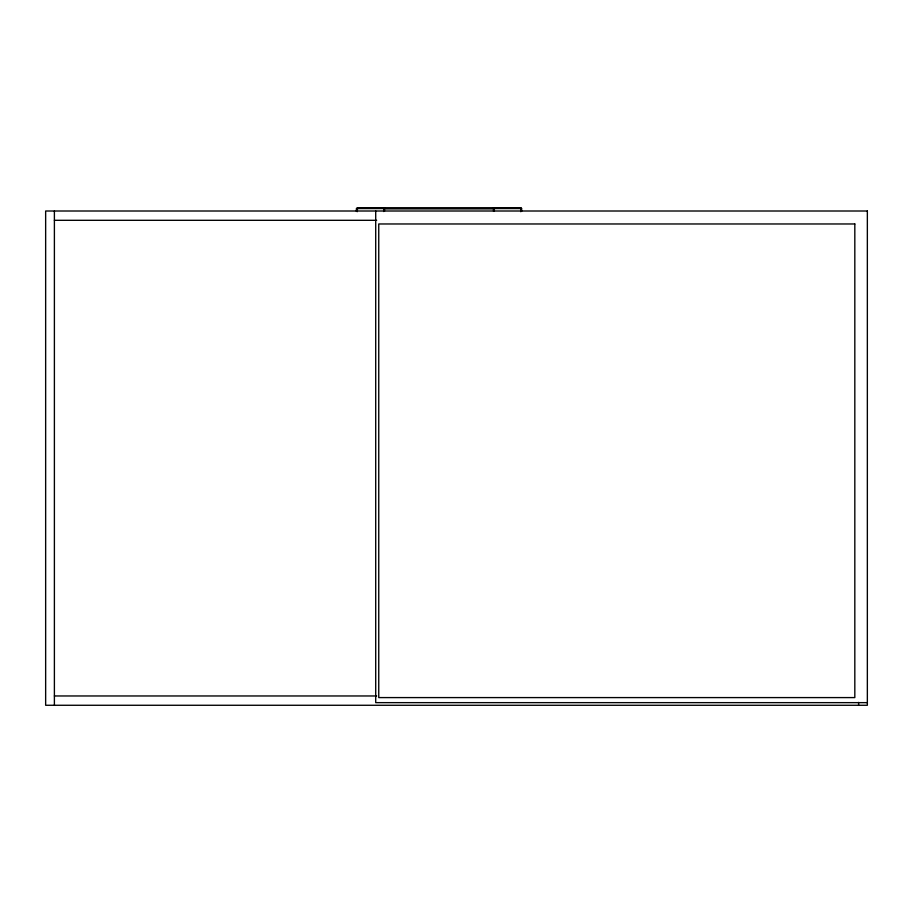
<?xml version="1.0" encoding="UTF-8"?>
<svg xmlns="http://www.w3.org/2000/svg" width="913" height="913" viewBox="0 0 913 913"><rect width="100%" height="100%" fill="white"/><g stroke="black" fill="none" stroke-linecap="round" stroke-linejoin="round"><path stroke-width="1.37" d="M520.809 211.702L520.809 207.73L494.344 207.73L494.344 211.359M520.478 208.552L494.344 208.552L493.545 207.73L384.476 207.73L383.677 208.552L357.542 208.552L357.211 211.702M383.677 208.883L494.344 208.883M520.809 208.883L521.608 208.552L520.809 207.73M54.392 220.307L376.647 220.307M54.392 695.968L376.647 695.968M867.35 702.645L375.711 702.645L375.711 211.006M858.608 702.428L858.608 705.27M521.608 208.552L521.608 211.394M493.545 207.73L493.545 211.359M384.476 207.73L384.476 211.359M383.677 211.508L383.677 207.73L357.211 207.73L356.401 208.552L356.401 211.394M54.392 211.006L54.392 705.27M867.35 211.006L45.65 211.006L45.65 705.27L867.35 705.27L867.35 211.006M854.819 223.97L378.747 223.97L378.747 697.589L854.819 697.589L854.819 223.97"/></g></svg>
